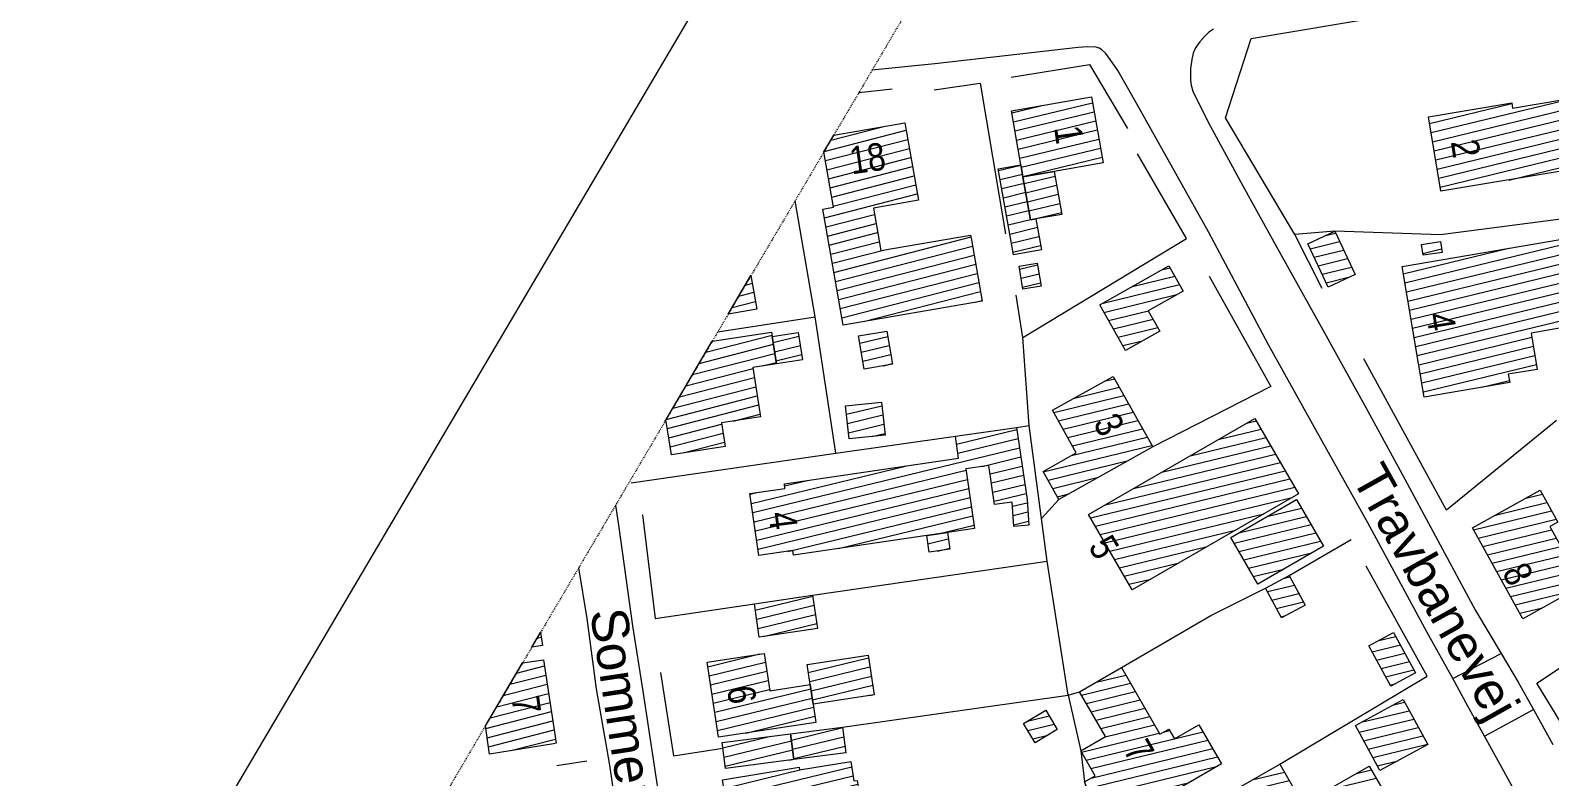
# Model space of a CAD drawing. Header units: metres. Extents: x 585637 to 586843, y 6137463 to 6138529.
# Drawn here: x 585636.8 to 585802, y 6138056.8 to 6138138 of the extents above; entities that cross this region are included whole.
import ezdxf
from ezdxf.enums import TextEntityAlignment as Align

# ---------------------------------------------------------------- set-up
doc = ezdxf.new("R2010")
doc.units = ezdxf.units.M
doc.header["$MEASUREMENT"] = 0
doc.linetypes.add('DGN_STYLE_2', pattern=[0.030554, 0.018333, -0.012222])
for name, color, linetype, lineweight in [('adresse', 7, 'Continuous', 13), ('bygning', 252, 'Continuous', 0), ('chikane', 252, 'Continuous', 13), ('FRAME', 7, 'Continuous', 13), ('hegn', 252, 'Continuous', 13), ('vejkant', 252, 'Continuous', 13), ('vejnavn', 7, 'Continuous', 13)]:
    doc.layers.add(name, color=color, linetype=linetype, lineweight=lineweight)
doc.layers.add('TC_S_VRM_20X05', color=6, linetype='DGN_STYLE_2', lineweight=0, plot=False)
doc.styles.add('Style-Arial', font='arial.ttf')

msp = doc.modelspace()

# ---------------------------------------------------------------- hatches: boundary and pattern name
at = {"layer": 'bygning', "lineweight": 0}
h = msp.add_hatch(dxfattribs=at)
h.set_pattern_fill('HATCH', color=256, scale=0.1, style=0, pattern_type=2)
h.set_pattern_definition([(13.6499, (585883.8965, 6137937.73), (-0.235989, 0.9717558), [])])
h.paths.add_polyline_path([(585743.44, 6138129.2), (585752.14, 6138130.73), (585753.4, 6138123.55), (585748.09, 6138122.61), (585744.69, 6138122.02), (585744.46, 6138123.35)], flags=0)
h = msp.add_hatch(dxfattribs=at)
h.set_pattern_fill('HATCH', color=256, scale=0.1, style=0, pattern_type=2)
h.set_pattern_definition([(13.65, (585806.8803, 6138127.0458), (-0.23599, 0.971756), [])])
h.paths.add_polyline_path([(585790.14, 6138120.46), (585788.79, 6138128.56), (585797.84, 6138130.07), (585797.94, 6138129.5), (585803.5, 6138130.43), (585804.75, 6138122.89)], flags=0)
h = msp.add_hatch(dxfattribs=at)
h.set_pattern_fill('HATCH', color=256, scale=0.1, style=0, pattern_type=2)
h.set_pattern_definition([(13.65, (585746.489, 6138118.6629), (-0.23599, 0.97176), [])])
h.paths.add_polyline_path([(585744.69, 6138122.02), (585745.51, 6138117.36), (585746.09, 6138117.46), (585746.69, 6138114.08), (585743.65, 6138113.54), (585742, 6138122.92), (585744.46, 6138123.35)], flags=0)
h = msp.add_hatch(dxfattribs=at)
h.set_pattern_fill('HATCH', color=256, scale=0.1, style=0, pattern_type=2)
h.set_pattern_definition([(13.65, (585748.7015, 6138124.2987), (-0.23599, 0.97176), [])])
h.paths.add_polyline_path([(585748.09, 6138122.61), (585748.91, 6138117.95), (585746.09, 6138117.46), (585745.51, 6138117.36), (585744.69, 6138122.02)], flags=0)
h = msp.add_hatch(dxfattribs=at)
h.set_pattern_fill('HATCH', color=256, scale=0.1, style=0, pattern_type=2)
h.set_pattern_definition([(13.65, (585790.7558, 6138107.5271), (-0.23599, 0.971756), [])])
h.paths.add_polyline_path([(585777.88, 6138110.04), (585775.67, 6138114.75), (585778.59, 6138116.12), (585780.8, 6138111.41)], flags=0)
h = msp.add_hatch(dxfattribs=at)
h.set_pattern_fill('HATCH', color=256, scale=0.1, style=0, pattern_type=2)
h.set_pattern_definition([(13.65, (585789.403, 6138114.3644), (-0.23599, 0.971756), [])])
h.paths.add_polyline_path([(585788.33, 6138098.09), (585785.91, 6138112.29), (585804.6, 6138115.49), (585804.8, 6138114.33), (585805.31, 6138111.05), (585806.16, 6138106.12), (585799.95, 6138105.05), (585800.62, 6138101.1), (585797.47, 6138100.57), (585797.63, 6138099.68)], flags=0)
h = msp.add_hatch(dxfattribs=at)
h.set_pattern_fill('HATCH', color=256, scale=0.1, style=0, pattern_type=2)
h.set_pattern_definition([(13.65, (585806.0943, 6138111.8909), (-0.23599, 0.971756), [])])
h.paths.add_polyline_path([(585790.27, 6138113.82), (585788.21, 6138113.5), (585788.03, 6138114.68), (585790.09, 6138115)], flags=0)
h = msp.add_hatch(dxfattribs=at)
h.set_pattern_fill('HATCH', color=256, scale=0.1, style=0, pattern_type=2)
h.set_pattern_definition([(13.65, (585745.4684, 6138115.3684), (-0.23599, 0.97176), [])])
h.paths.add_polyline_path([(585746.25, 6138112.65), (585746.67, 6138110.15), (585744.68, 6138109.82), (585744.27, 6138112.33)], flags=0)
h = msp.add_hatch(dxfattribs=at)
h.set_pattern_fill('HATCH', color=256, scale=0.1, style=0, pattern_type=2)
h.set_pattern_definition([(13.65, (585752.129, 6138094.6196), (-0.23599, 0.971756), [])])
h.paths.add_polyline_path([(585760.56, 6138112.36), (585762.12, 6138109.62), (585758.32, 6138107.47), (585759.57, 6138105.27), (585755.85, 6138103.15), (585753.04, 6138108.1)], flags=0)
h = msp.add_hatch(dxfattribs=at)
h.set_pattern_fill('HATCH', color=256, scale=0.1, style=0, pattern_type=2)
h.set_pattern_definition([(13.65, (585728.5313, 6138102.5682), (-0.23599, 0.97176), [])])
h.paths.add_polyline_path([(585720.26, 6138105.12), (585720.72, 6138102.14), (585717.87, 6138101.7), (585717.42, 6138104.68)], flags=0)
h = msp.add_hatch(dxfattribs=at)
h.set_pattern_fill('HATCH', color=256, scale=0.1, style=0, pattern_type=2)
h.set_pattern_definition([(13.65, (585727.2322, 6138095.7908), (-0.23599, 0.97176), [])])
h.paths.add_polyline_path([(585727.42, 6138101.13), (585726.81, 6138104.73), (585729.88, 6138105.25), (585730.5, 6138101.66)], flags=0)
h = msp.add_hatch(dxfattribs=at)
h.set_pattern_fill('HATCH', color=256, scale=0.1, style=0, pattern_type=2)
h.set_pattern_definition([(13.65, (585746.1276, 6138111.3811), (-0.23599, 0.971756), [])])
h.paths.add_polyline_path([(585758.8, 6138092.66), (585748.6, 6138086.94), (585746.88, 6138090), (585750.49, 6138092.03), (585747.9, 6138096.65), (585754.49, 6138100.34)], flags=0)
h = msp.add_hatch(dxfattribs=at)
h.set_pattern_fill('HATCH', color=256, scale=0.1, style=0, pattern_type=2)
h.set_pattern_definition([(13.6499, (585660, 6138017.5358), (-0.235989, 0.971756), [])])
h.paths.add_polyline_path([(585729.69, 6138093.95), (585725.79, 6138093.53), (585725.4, 6138097.13), (585729.3, 6138097.55)], flags=0)
h = msp.add_hatch(dxfattribs=at)
h.set_pattern_fill('HATCH', color=256, scale=0.1, style=0, pattern_type=2)
h.set_pattern_definition([(13.65, (585755.1874, 6138059.981), (-0.23599, 0.971756), [])])
h.paths.add_polyline_path([(585774.65, 6138087.58), (585756.56, 6138077.13), (585751.83, 6138085.31), (585769.92, 6138095.77)], flags=0)
h = msp.add_hatch(dxfattribs=at)
h.set_pattern_fill('HATCH', color=256, scale=0.1, style=0, pattern_type=2)
h.set_pattern_definition([(13.65, (585734.9623, 6138082.0663), (-0.23599, 0.971756), [])])
h.paths.add_polyline_path([(585737.34, 6138093.82), (585744, 6138094.78), (585745.14, 6138086.95), (585745.33, 6138084.15), (585743.69, 6138084.03), (585743.51, 6138086.67), (585741.61, 6138086.39), (585740.99, 6138090.66), (585738.48, 6138090.3), (585739.43, 6138083.78), (585736.47, 6138083.35), (585734.22, 6138083.02), (585719.75, 6138080.9), (585719.68, 6138081.39), (585715.98, 6138080.85), (585715, 6138087.6), (585718.81, 6138088.16), (585718.74, 6138088.66), (585737.68, 6138091.43)], flags=0)
h = msp.add_hatch(dxfattribs=at)
h.set_pattern_fill('HATCH', color=256, scale=0.1, style=0, pattern_type=2)
h.set_pattern_definition([(13.65, (585805.8309, 6138094.8279), (-0.23599, 0.971756), [])])
h.paths.add_polyline_path([(585793.57, 6138083.87), (585800.93, 6138087.95), (585802.85, 6138084.49), (585801.98, 6138084.01), (585803.29, 6138081.66), (585806.69, 6138083.54), (585803.52, 6138089.26), (585808.46, 6138092), (585814, 6138082), (585813.17, 6138081.54), (585814.84, 6138078.51), (585806.83, 6138074.08), (585805.04, 6138077.31), (585799.03, 6138073.99)], flags=0)
h = msp.add_hatch(dxfattribs=at)
h.set_pattern_fill('HATCH', color=256, scale=0.1, style=0, pattern_type=2)
h.set_pattern_definition([(13.65, (585764.5657, 6138087.6061), (-0.23599, 0.971756), [])])
h.paths.add_polyline_path([(585767.28, 6138082.83), (585774.43, 6138086.96), (585777.36, 6138081.87), (585770.22, 6138077.74)], flags=0)
h = msp.add_hatch(dxfattribs=at)
h.set_pattern_fill('HATCH', color=256, scale=0.1, style=0, pattern_type=2)
h.set_pattern_definition([(13.65, (585718.132, 6138074.064), (-0.23599, 0.971756), [])])
h.paths.add_polyline_path([(585736.74, 6138081.54), (585734.48, 6138081.21), (585734.22, 6138083.02), (585736.47, 6138083.35)], flags=0)
h = msp.add_hatch(dxfattribs=at)
h.set_pattern_fill('HATCH', color=256, scale=0.1, style=0, pattern_type=2)
h.set_pattern_definition([(13.65, (585771.1502, 6138082.0422), (-0.23599, 0.97176), [])])
h.paths.add_polyline_path([(585771.08, 6138077.29), (585773.64, 6138078.68), (585775.38, 6138075.47), (585772.82, 6138074.08)], flags=0)
h = msp.add_hatch(dxfattribs=at)
h.set_pattern_fill('HATCH', color=256, scale=0.1, style=0, pattern_type=2)
h.set_pattern_definition([(13.65, (585713.7838, 6138066.2494), (-0.23599, 0.971756), [])])
h.paths.add_polyline_path([(585715.48, 6138075.62), (585721.81, 6138076.56), (585722.34, 6138072.91), (585716.02, 6138071.98)], flags=0)
h = msp.add_hatch(dxfattribs=at)
h.set_pattern_fill('HATCH', color=256, scale=0.1, style=0, pattern_type=2)
h.set_pattern_definition([(13.65, (585773.6619, 6138076.4496), (-0.23599, 0.971756), [])])
h.paths.add_polyline_path([(585782.31, 6138071.02), (585785, 6138072.48), (585787.38, 6138068.11), (585784.7, 6138066.64)], flags=0)
h = msp.add_hatch(dxfattribs=at)
h.set_pattern_fill('HATCH', color=256, scale=0.1, style=0, pattern_type=2)
h.set_pattern_definition([(13.65, (585726.3228, 6138066.4611), (-0.23599, 0.971756), [])])
h.paths.add_polyline_path([(585710.33, 6138069.27), (585716.54, 6138070.22), (585717.16, 6138066.16), (585721.54, 6138066.84), (585721.86, 6138064.71), (585722.17, 6138062.71), (585711.58, 6138061.09)], flags=0)
h = msp.add_hatch(dxfattribs=at)
h.set_pattern_fill('HATCH', color=256, scale=0.1, style=0, pattern_type=2)
h.set_pattern_definition([(13.65, (585712.6285, 6138097.9203), (-0.23599, 0.971756), [])])
h.paths.add_polyline_path([(585721.86, 6138064.71), (585721.54, 6138066.84), (585721.21, 6138069.01), (585727.85, 6138070.03), (585728.52, 6138065.72)], flags=0)
h = msp.add_hatch(dxfattribs=at)
h.set_pattern_fill('HATCH', color=256, scale=0.1, style=0, pattern_type=2)
h.set_pattern_definition([(13.65, (585746.713, 6138062.5542), (-0.23599, 0.971756), [])])
h.paths.add_polyline_path([(585753.73, 6138050.57), (585751.38, 6138056.26), (585752.54, 6138056.9), (585750.97, 6138059.61), (585753.67, 6138061.17), (585750.85, 6138066.04), (585755.39, 6138068.67), (585759.58, 6138061.43), (585760.55, 6138061.99), (585761.16, 6138060.92), (585763.83, 6138062.46), (585766.29, 6138058.19), (585759.04, 6138054), (585759.25, 6138053.64)], flags=0)
h = msp.add_hatch(dxfattribs=at)
h.set_pattern_fill('HATCH', color=256, scale=0.1, style=0, pattern_type=2)
h.set_pattern_definition([(13.65, (585784.7579, 6138069.6899), (-0.23599, 0.971756), [])])
h.paths.add_polyline_path([(585783.5, 6138057.47), (585780.84, 6138062.37), (585786.03, 6138065.2), (585788.7, 6138060.3)], flags=0)
h = msp.add_hatch(dxfattribs=at)
h.set_pattern_fill('HATCH', color=256, scale=0.1, style=0, pattern_type=2)
h.set_pattern_definition([(13.65, (585734.0824, 6138085.8857), (-0.23599, 0.971756), [])])
h.paths.add_polyline_path([(585744.75, 6138062.59), (585747.16, 6138064.04), (585748.42, 6138061.95), (585746.02, 6138060.5)], flags=0)
h = msp.add_hatch(dxfattribs=at)
h.set_pattern_fill('HATCH', color=256, scale=0.1, style=0, pattern_type=2)
h.set_pattern_definition([(13.65, (585728.9214, 6138043.5164), (-0.23599, 0.971756), [])])
h.paths.add_polyline_path([(585719.42, 6138061.48), (585725.08, 6138062.21), (585725.44, 6138059.4), (585719.79, 6138058.67)], flags=0)
h = msp.add_hatch(dxfattribs=at)
h.set_pattern_fill('HATCH', color=256, scale=0.1, style=0, pattern_type=2)
h.set_pattern_definition([(13.65, (585721.5869, 6138060.1906), (-0.23599, 0.97176), [])])
h.paths.add_polyline_path([(585711.97, 6138060.51), (585719.42, 6138061.48), (585719.79, 6138058.67), (585712.33, 6138057.7)], flags=0)
h = msp.add_hatch(dxfattribs=at)
h.set_pattern_fill('HATCH', color=256, scale=0.1, style=0, pattern_type=2)
h.set_pattern_definition([(13.65, (585714.5844, 6138059.2091), (-0.23599, 0.971756), [])])
h.paths.add_polyline_path([(585712.01, 6138056.47), (585720.36, 6138057.83), (585720.4, 6138057.56), (585725.97, 6138058.46), (585726.31, 6138056.34), (585726.67, 6138056.4), (585726.88, 6138055.07), (585726.53, 6138055.01), (585726.87, 6138052.93), (585721.18, 6138052.01), (585721.64, 6138049.17), (585713.41, 6138047.83)], flags=0)
h = msp.add_hatch(dxfattribs=at)
h.set_pattern_fill('HATCH', color=256, scale=0.1, style=0, pattern_type=2)
h.set_pattern_definition([(13.6499, (585715.1048, 6138055.5606), (-0.235989, 0.971756), [])])
h.paths.add_polyline_path([(585772.63, 6138058.18), (585775.14, 6138053.81), (585782.35, 6138057.95), (585786.56, 6138050.62), (585778.23, 6138045.83), (585776.22, 6138049.32), (585769, 6138045.17), (585764.28, 6138053.38)], flags=0)

# ---------------------------------------------------------------- linework, layer by layer
for p, q in [((585723.07, 6138124.8), (585732, 6138127.1)), ((585723.79, 6138126.01), (585729.55, 6138127.5)), ((585723.2, 6138123.8), (585732.17, 6138126.11)), ((585723.37, 6138122.81), (585732.34, 6138125.12)), ((585723.54, 6138121.82), (585732.51, 6138124.14)), ((585723.71, 6138120.83), (585732.68, 6138123.15)), ((585723.89, 6138119.84), (585732.86, 6138122.16)), ((585723.11, 6138117.58), (585733.2, 6138120.18)), ((585724.06, 6138118.86), (585733.03, 6138121.17)), ((585723.28, 6138116.59), (585728.54, 6138117.95)), ((585723.45, 6138115.6), (585728.71, 6138116.96)), ((585723.62, 6138114.61), (585728.88, 6138115.97)), ((585723.79, 6138113.62), (585729.05, 6138114.98)), ((585724.13, 6138111.65), (585739.04, 6138115.5)), ((585723.96, 6138112.64), (585729.53, 6138114.07)), ((585724.3, 6138110.66), (585739.21, 6138114.51)), ((585724.48, 6138109.67), (585739.38, 6138113.52)), ((585724.65, 6138108.68), (585739.55, 6138112.53)), ((585724.82, 6138107.7), (585739.72, 6138111.54)), ((585714.51, 6138110.27), (585715.26, 6138110.47)), ((585724.99, 6138106.71), (585739.9, 6138110.55)), ((585713.07, 6138107.84), (585715.6, 6138108.49)), ((585713.79, 6138109.05), (585715.43, 6138109.48)), ((585727.36, 6138106.29), (585740.07, 6138109.57)), ((585739.53, 6138108.4), (585740.24, 6138108.58)), ((585710.2, 6138102.97), (585717.4, 6138104.83)), ((585709.48, 6138101.75), (585717.55, 6138103.83)), ((585708.76, 6138100.53), (585717.7, 6138102.84)), ((585716.37, 6138101.47), (585717.85, 6138101.85)), ((585707.33, 6138098.1), (585715.49, 6138100.2)), ((585708.04, 6138099.32), (585715.34, 6138101.2)), ((585705.89, 6138095.66), (585715.8, 6138098.22)), ((585706.61, 6138096.88), (585715.64, 6138099.21)), ((585706.02, 6138094.66), (585715.95, 6138097.23)), ((585706.18, 6138093.67), (585711.92, 6138095.15)), ((585713.18, 6138095.48), (585716.1, 6138096.23)), ((585706.33, 6138092.68), (585712.07, 6138094.16)), ((585707.73, 6138092.01), (585712.23, 6138093.17)), ((585691.85, 6138071.86), (585692.29, 6138071.97)), ((585689.62, 6138068.06), (585692.66, 6138068.85)), ((585688.18, 6138065.63), (585692.96, 6138066.86)), ((585688.9, 6138066.85), (585692.81, 6138067.86)), ((585687.46, 6138064.41), (585693.11, 6138065.87)), ((585686.27, 6138062.04), (585693.41, 6138063.88)), ((585686.74, 6138063.19), (585693.26, 6138064.88)), ((585686.42, 6138061.05), (585693.56, 6138062.89)), ((585686.57, 6138060.05), (585693.71, 6138061.89)), ((585688.98, 6138059.64), (585693.86, 6138060.9))]:
    msp.add_line(p, q, dxfattribs=at)
at = {"layer": 'bygning', "lineweight": 0, "flags": 128}
for points in [[(585743.44, 6138129.2), (585752.14, 6138130.73), (585753.4, 6138123.55), (585748.09, 6138122.61), (585744.69, 6138122.02), (585744.46, 6138123.35)], [(585790.14, 6138120.46), (585788.79, 6138128.56), (585797.84, 6138130.07), (585797.94, 6138129.5), (585803.5, 6138130.43), (585804.75, 6138122.89)], [(585744.69, 6138122.02), (585745.51, 6138117.36), (585746.09, 6138117.46), (585746.69, 6138114.08), (585743.65, 6138113.54), (585742, 6138122.92), (585744.46, 6138123.35)], [(585748.09, 6138122.61), (585748.91, 6138117.95), (585746.09, 6138117.46), (585745.51, 6138117.36), (585744.69, 6138122.02)], [(585777.88, 6138110.04), (585775.67, 6138114.75), (585778.59, 6138116.12), (585780.8, 6138111.41)], [(585788.33, 6138098.09), (585785.91, 6138112.29), (585804.6, 6138115.49), (585804.8, 6138114.33), (585805.31, 6138111.05), (585806.16, 6138106.12), (585799.95, 6138105.05), (585800.62, 6138101.1), (585797.47, 6138100.57), (585797.63, 6138099.68)], [(585790.27, 6138113.82), (585788.21, 6138113.5), (585788.03, 6138114.68), (585790.09, 6138115)], [(585746.25, 6138112.65), (585746.67, 6138110.15), (585744.68, 6138109.82), (585744.27, 6138112.33)], [(585760.56, 6138112.36), (585762.12, 6138109.62), (585758.32, 6138107.47), (585759.57, 6138105.27), (585755.85, 6138103.15), (585753.04, 6138108.1)], [(585720.26, 6138105.12), (585720.72, 6138102.14), (585717.87, 6138101.7), (585717.42, 6138104.68)], [(585727.42, 6138101.13), (585726.81, 6138104.73), (585729.88, 6138105.25), (585730.5, 6138101.66)], [(585758.8, 6138092.66), (585748.6, 6138086.94), (585746.88, 6138090), (585750.49, 6138092.03), (585747.9, 6138096.65), (585754.49, 6138100.34)], [(585729.69, 6138093.95), (585725.79, 6138093.53), (585725.4, 6138097.13), (585729.3, 6138097.55)], [(585774.65, 6138087.58), (585756.56, 6138077.13), (585751.83, 6138085.31), (585769.92, 6138095.77)], [(585737.34, 6138093.82), (585744, 6138094.78), (585745.14, 6138086.95), (585745.33, 6138084.15), (585743.69, 6138084.03), (585743.51, 6138086.67), (585741.61, 6138086.39), (585740.99, 6138090.66), (585738.48, 6138090.3), (585739.43, 6138083.78), (585736.47, 6138083.35), (585734.22, 6138083.02), (585719.75, 6138080.9), (585719.68, 6138081.39), (585715.98, 6138080.85), (585715, 6138087.6), (585718.81, 6138088.16), (585718.74, 6138088.66), (585737.68, 6138091.43)], [(585793.57, 6138083.87), (585800.93, 6138087.95), (585802.85, 6138084.49), (585801.98, 6138084.01), (585803.29, 6138081.66), (585806.69, 6138083.54), (585803.52, 6138089.26), (585808.46, 6138092), (585814, 6138082), (585813.17, 6138081.54), (585814.84, 6138078.51), (585806.83, 6138074.08), (585805.04, 6138077.31), (585799.03, 6138073.99)], [(585767.28, 6138082.83), (585774.43, 6138086.96), (585777.36, 6138081.87), (585770.22, 6138077.74)], [(585736.74, 6138081.54), (585734.48, 6138081.21), (585734.22, 6138083.02), (585736.47, 6138083.35)], [(585771.08, 6138077.29), (585773.64, 6138078.68), (585775.38, 6138075.47), (585772.82, 6138074.08)], [(585715.48, 6138075.62), (585721.81, 6138076.56), (585722.34, 6138072.91), (585716.02, 6138071.98)], [(585782.31, 6138071.02), (585785, 6138072.48), (585787.38, 6138068.11), (585784.7, 6138066.64)], [(585710.33, 6138069.27), (585716.54, 6138070.22), (585717.16, 6138066.16), (585721.54, 6138066.84), (585721.86, 6138064.71), (585722.17, 6138062.71), (585711.58, 6138061.09)], [(585721.86, 6138064.71), (585721.54, 6138066.84), (585721.21, 6138069.01), (585727.85, 6138070.03), (585728.52, 6138065.72)], [(585753.73, 6138050.57), (585751.38, 6138056.26), (585752.54, 6138056.9), (585750.97, 6138059.61), (585753.67, 6138061.17), (585750.85, 6138066.04), (585755.39, 6138068.67), (585759.58, 6138061.43), (585760.55, 6138061.99), (585761.16, 6138060.92), (585763.83, 6138062.46), (585766.29, 6138058.19), (585759.04, 6138054), (585759.25, 6138053.64)], [(585783.5, 6138057.47), (585780.84, 6138062.37), (585786.03, 6138065.2), (585788.7, 6138060.3)], [(585744.75, 6138062.59), (585747.16, 6138064.04), (585748.42, 6138061.95), (585746.02, 6138060.5)], [(585719.42, 6138061.48), (585725.08, 6138062.21), (585725.44, 6138059.4), (585719.79, 6138058.67)], [(585711.97, 6138060.51), (585719.42, 6138061.48), (585719.79, 6138058.67), (585712.33, 6138057.7)], [(585712.01, 6138056.47), (585720.36, 6138057.83), (585720.4, 6138057.56), (585725.97, 6138058.46), (585726.31, 6138056.34), (585726.67, 6138056.4), (585726.88, 6138055.07), (585726.53, 6138055.01), (585726.87, 6138052.93), (585721.18, 6138052.01), (585721.64, 6138049.17), (585713.41, 6138047.83)], [(585772.63, 6138058.18), (585775.14, 6138053.81), (585782.35, 6138057.95), (585786.56, 6138050.62), (585778.23, 6138045.83), (585776.22, 6138049.32), (585769, 6138045.17), (585764.28, 6138053.38)]]:
    msp.add_lwpolyline(points, close=True, dxfattribs=at)
for points in [[(585724.11, 6138126.56), (585731.86, 6138127.9), (585733.32, 6138119.49), (585728.42, 6138118.64), (585729.22, 6138114.02), (585739, 6138115.71), (585739.09, 6138115.19), (585740.25, 6138108.52), (585725.13, 6138105.9), (585722.94, 6138118.53), (585724.08, 6138118.72), (585723.04, 6138124.74), (585723.04, 6138124.74), (585724.11, 6138126.56)], [(585715.11, 6138111.3), (585715.75, 6138107.64), (585712.63, 6138107.1), (585712.63, 6138107.1), (585715.11, 6138111.3)], [(585710.9, 6138104.16), (585717.34, 6138105.16), (585717.42, 6138104.68), (585717.87, 6138101.7), (585715.32, 6138101.3), (585716.15, 6138095.94), (585711.9, 6138095.28), (585712.3, 6138092.72), (585706.47, 6138091.81), (585705.9, 6138095.43), (585705.74, 6138095.4), (585705.74, 6138095.4), (585710.9, 6138104.16)], [(585692.22, 6138072.47), (585692.43, 6138071.06), (585691.28, 6138070.88), (585691.28, 6138070.88), (585692.22, 6138072.47)], [(585690.28, 6138069.18), (585692.56, 6138069.53), (585693.93, 6138060.44), (585693.62, 6138060.39), (585686.69, 6138059.27), (585686.23, 6138062.32), (585686.23, 6138062.32), (585690.28, 6138069.18)]]:
    msp.add_lwpolyline(points, dxfattribs=at)
at = {"layer": 'chikane'}
for p, q in [((585791.42, 6138067.49), (585796.68, 6138070.22)), ((585794.88, 6138061.23), (585800.2, 6138064.11))]:
    msp.add_line(p, q, dxfattribs=at)
at = {"layer": 'FRAME', "flags": 128}
msp.add_lwpolyline([(585938.38, 6138529.29), (586842.57, 6137996.1), (586540.94, 6137484.59), (585636.75, 6138017.78)], close=True, dxfattribs=at)
at = {"layer": 'hegn'}
for p, q in [((585726.85, 6138131.21), (585730.47, 6138131.61)), ((585722.1, 6138106.8), (585719.9, 6138119.42)), ((585777.22, 6138109.89), (585774.24, 6138115.78)), ((585744.68, 6138104.55), (585743.95, 6138109.16)), ((585711.5, 6138105.17), (585722.1, 6138106.8)), ((585724.34, 6138092), (585722.1, 6138106.8)), ((585745.38, 6138095.01), (585744.68, 6138104.55)), ((585744, 6138094.78), (585745.38, 6138095.01)), ((585746.69, 6138084.89), (585745.38, 6138095.01)), ((585724.34, 6138092), (585737.34, 6138093.82)), ((585702.09, 6138088.77), (585724.34, 6138092)), ((585748.6, 6138086.94), (585746.69, 6138084.89)), ((585747.31, 6138080.26), (585746.69, 6138084.89)), ((585773.64, 6138078.68), (585780.39, 6138082.61)), ((585721.81, 6138076.56), (585747.31, 6138080.26)), ((585749.59, 6138065.68), (585747.31, 6138080.26)), ((585725.08, 6138062.21), (585749.59, 6138065.68)), ((585749.59, 6138065.68), (585750.85, 6138066.04)), ((585697.27, 6138058.51), (585693.99, 6138057.97))]:
    msp.add_line(p, q, dxfattribs=at)
at = {"layer": 'hegn', "flags": 128}
for points in [[(585774.24, 6138115.78), (585766.73, 6138128.46), (585769.49, 6138137.06), (585798.64, 6138142.02)], [(585743.39, 6138132.86), (585751.94, 6138134.25), (585756.04, 6138127.3)], [(585735.02, 6138131.51), (585740.05, 6138132.22), (585742.8, 6138115.83)], [(585744.68, 6138104.55), (585762.49, 6138115.32), (585757.16, 6138124.54)], [(585809.29, 6138118.24), (585790.08, 6138115.73), (585778.59, 6138116.12), (585774.24, 6138115.78)], [(585764.92, 6138111.25), (585771.65, 6138099.22), (585758.8, 6138092.66)], [(585802.72, 6138095.54), (585790.76, 6138085.8), (585781.76, 6138102.26)], [(585804.77, 6138060.08), (585800.58, 6138066.98), (585838.5, 6138092.15), (585846.19, 6138081.47)], [(585703.32, 6138085.27), (585704.71, 6138074), (585715.48, 6138075.62)], [(585772.63, 6138058.18), (585788.66, 6138067.74), (585782.01, 6138079.7)], [(585755.39, 6138068.67), (585765.13, 6138074.34), (585771.08, 6138077.29)], [(585705.28, 6138068.12), (585706.68, 6138059.08), (585712.05, 6138059.91)], [(585749.59, 6138065.68), (585750.97, 6138059.61), (585751.38, 6138056.26), (585752.97, 6138050.84)]]:
    msp.add_lwpolyline(points, dxfattribs=at)
at = {"layer": 'TC_S_VRM_20X05'}
msp.add_lwpolyline([(585659.05, 6138016.22), (586360.88, 6137602.38), (586652.35, 6138096.67), (585950.53, 6138510.52)], close=True, dxfattribs=at)
at = {"layer": 'vejkant', "flags": 128}
for points in [[(585765.4, 6138138.11), (585764.87, 6138137.73), (585764.47, 6138137.33), (585763.93, 6138136.72), (585763.59, 6138136.28), (585763.37, 6138135.92), (585763.19, 6138135.47), (585763.04, 6138134.78), (585762.91, 6138133.8), (585762.89, 6138132.55), (585762.98, 6138132.02), (585763.15, 6138131.36), (585764.84, 6138127.98), (585768.61, 6138121.05), (585772.38, 6138114.25), (585777.29, 6138105.41), (585781.96, 6138096.97), (585785.69, 6138090.11), (585793.91, 6138074.89), (585796.68, 6138070.22), (585798.55, 6138067.09), (585800.2, 6138064.11), (585802.31, 6138060.3)], [(585806.7, 6138040.08), (585801.15, 6138049.75), (585796.78, 6138057.79), (585794.88, 6138061.23), (585793.08, 6138064.49), (585791.42, 6138067.49), (585788.65, 6138072.49), (585782.18, 6138084.41), (585776.55, 6138094.54), (585771.39, 6138103.78), (585764.86, 6138116.05), (585757.1, 6138129.89), (585755, 6138133.61), (585754.18, 6138134.81), (585753.7, 6138135.45), (585753.25, 6138135.85), (585752.96, 6138136.03), (585752.66, 6138136.15), (585751.71, 6138136.18), (585750.68, 6138136.1), (585741.47, 6138135.05), (585735.11, 6138134.33), (585728.27, 6138133.62)], [(585700.38, 6138086.32), (585700.75, 6138083.92), (585702.24, 6138073.2), (585703.36, 6138066.09), (585705.2, 6138053.94), (585706.77, 6138043.27), (585708.69, 6138029.65), (585710.35, 6138019.99), (585711.41, 6138012.54), (585712.77, 6138003.57), (585714.5, 6137991.98), (585715.02, 6137988.25), (585715.42, 6137987.27), (585715.92, 6137986.48), (585716.68, 6137985.86), (585717.7, 6137985.45), (585718.63, 6137985.33), (585719.78, 6137985.42)], [(585696.36, 6138079.5), (585697.26, 6138074), (585698.28, 6138066.35), (585699.73, 6138058.05), (585701.2, 6138047.9), (585702.36, 6138039.35), (585703.81, 6138031.67), (585705.08, 6138023.69), (585706.18, 6138014.46), (585707.31, 6138006.23), (585708.62, 6137998.41), (585710.28, 6137986.02)]]:
    msp.add_lwpolyline(points, dxfattribs=at)

# ---------------------------------------------------------------- texts
at = {"layer": 'adresse', "style": 'Style-Arial', "width": 0.833333}
for s, rotation, p in [('1', 278.1, (585749.69, 6138126.64)), ('18', 8.1, (585727.77, 6138124.06)), ('2', 279, (585792.84, 6138125.13)), ('4', 279, (585790.18, 6138106.31)), ('3', 297, (585754.06, 6138095.1)), ('4', 277.2, (585718.62, 6138084.68)), ('5', 301.5, (585753.51, 6138081.77)), ('8', 297, (585798.52, 6138078.85)), ('7', 278.1, (585690.69, 6138064.63)), ('6', 278.1, (585714.12, 6138065.73)), ('7', 299.7, (585757.32, 6138059.62))]:
    msp.add_text(s, height=3, rotation=rotation, dxfattribs=at).set_placement(p, align=Align.MIDDLE_CENTER)
at = {"layer": 'vejnavn', "style": 'Style-Arial'}
for s, rotation, p in [('Travbanevej', 299.268, (585789.6, 6138076.93)), ('Sommervej', 278.64, (585701.7, 6138061.14))]:
    msp.add_text(s, height=4, rotation=rotation, dxfattribs=at).set_placement(p, align=Align.MIDDLE_CENTER)

doc.saveas('drawing.dxf')
